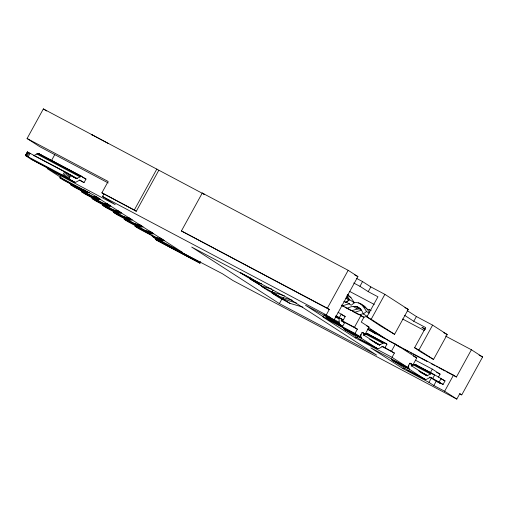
<?xml version="1.0" encoding="UTF-8"?>
<svg xmlns="http://www.w3.org/2000/svg" width="508" height="508" viewBox="0 0 508 508"><rect width="100%" height="100%" fill="white"/><g stroke="black" fill="none" stroke-linecap="round" stroke-linejoin="round"><path stroke-width="0.76" d="M341.427 318.592L341.541 320.618L344.646 322.701L342.69 326.257L339.312 323.882L338.995 318.408L336.76 316.649L343.243 320.084L345.199 316.535L338.055 312.306M360.921 334.264L360.959 337.255L361.69 338.499L377.273 348.551L378.638 348.653L382.778 346.405L394.379 353.06L392.036 357.321L407.626 367.373L409.969 363.106L412.89 364.992L416.795 357.886L395.37 344.068L367.855 329.495M363.347 332.721L363.639 334.95L379.228 344.995L384.365 342.729L386.931 344.189L384.975 347.739M408.648 365.042L408.686 368.027L409.416 369.278L425.005 379.324L426.364 379.425L430.511 377.177L443.084 384.461L445.04 380.905L432.708 373.704L415.417 364.547L414.052 364.446L411.213 366.084M411.074 363.493L411.372 365.722L426.955 375.774L431.349 373.602L432.708 373.704M108.229 182.956L39.745 146.691L27.083 138.532L43.364 108.909L204.21 194.304L202.26 193.046L181.419 230.962L329.286 309.48L326.288 314.928L334.08 319.957L357.918 276.593L348.177 270.313L202.26 193.046M84.036 182.607L79.896 180.016L75.749 182.264L74.39 182.162L31.153 159.271L25.4 155.492L27.635 152.044L65.9 172.244L76.34 178.606L81.477 176.339L85.992 179.051L84.036 182.607L79.197 180.042M25.438 155.569L27.356 151.936M25.4 155.492L27.635 152.044M25.686 155.594L26.27 155.873L28.226 152.317M26.27 155.873L27.115 156.299L29.07 152.743M27.115 156.299L28.169 156.845L30.124 153.295M51.403 160.738L54.826 154.521M89.44 192.259L88.043 192.411L85.401 191.757L63.786 180.308L59.887 177.794L60.541 176.613M28.169 156.845L62.757 175.165L64.713 171.609M62.757 175.165L63.945 175.8L65.9 172.244M74.39 182.162L65.183 176.473L67.139 172.923M66.389 177.152L68.339 173.596M67.475 177.775L69.431 174.219M68.383 178.308L70.333 174.752M69.031 178.708L70.987 175.152M70.606 184.702L92.221 196.151L94.863 196.806L96.26 196.653L100.152 199.168L98.755 199.32L96.12 198.666L74.498 187.217L70.606 184.702L71.253 183.521M92.031 198.52L113.652 209.969L116.294 210.623L117.685 210.471L121.583 212.979L120.186 213.138L117.545 212.484L95.929 201.035L92.031 198.52L92.685 197.339M158.814 170.263L136.277 211.258L101.892 192.824L108.147 181.451L27.083 138.532M445.497 336.048L471.399 349.764L482.6 356.984L461.759 394.894L459.81 393.637L456.813 399.091L233.064 280.613L222.352 273.704L158.153 240.157L152.114 236.258L182.378 252.286L94.126 195.383L63.862 179.362L47.104 168.554L115.202 204.616L102.54 196.45L103.842 194.081M102.749 205.429L124.365 216.878L127.006 217.532L128.403 217.38L132.296 219.888L130.905 220.047L128.264 219.386L106.642 207.943L102.749 205.429L103.397 204.248M124.181 219.246L145.796 230.696L148.438 231.35L149.835 231.197L153.727 233.705L152.33 233.864L149.695 233.204L128.073 221.761L124.181 219.246L124.828 218.065M136.277 211.258L134.328 210.001L156.864 169.012M200.565 261.931L199.955 263.188L199.561 262.865L200.209 261.684M292.144 300.209L279.203 296.443L268.072 290.551L261.258 286.156L272.066 291.884L273.044 290.106M279.368 303.613L191.7 247.085L288.982 298.602L376.65 355.124L279.368 303.613L282.004 298.818M302.857 307.118L289.916 303.352L278.79 297.459L271.971 293.065L282.778 298.787L283.432 297.605M329.286 309.48L327.336 308.223L348.177 270.313M343.243 320.084L339.344 317.576L341.3 314.02M362.547 281.572L370.827 286.912L384.88 294.348L408.254 309.423L394.57 334.315L380.784 326.168L366.871 316.954L377.946 296.799L368.217 291.649L359.943 286.309L362.547 281.572L356.299 278.263M368.217 291.649L370.827 286.912M360.959 315.462L363.88 317.348L361.277 322.085L369.068 327.108L365.157 334.22L362.236 332.334L359.893 336.601L355.022 333.458L357.365 329.19L354.444 327.311L360.959 315.462L341.325 305.067M394.57 334.315L371.189 319.24L384.88 294.348M391.458 351.174L395.37 344.068M416.395 316.541L432.606 325.126L447.218 334.543L433.534 359.435L421.208 352.235L414.598 347.726L425.679 327.571L413.791 321.278L416.395 316.541L407.181 310.598M433.534 359.435L418.922 350.012L432.606 325.126M430.333 372.669L432.289 369.119L415.614 360.286M456.813 399.091L444.64 391.236L433.832 385.515L428.962 382.372L431.305 378.111L429.235 377.012M432.702 378.517L434.658 374.961M433.832 385.515L436.175 381.248L431.305 378.111M438.455 377.101L440.08 374.142L432.289 369.119M439.191 381.946L441.141 378.397M444.64 391.236L453.498 375.126L389.706 341.351M446.615 371.818L456.419 377.012L471.399 349.764M354.374 302.781L349.504 299.644L346.323 302.082L351.193 305.225L354.374 302.781L350.939 297.612L347.631 294.602M343.878 301.365L345.827 302.622L349.002 300.177L346.831 296.907M346.761 308.515C354.165 304.66 360.216 305.708 363.36 313.925L366.541 311.487L369.138 313.157M33.649 155.753L37.497 153.549L38.862 153.645L82.099 176.543M363.48 335.305L366.325 333.673L367.684 333.775L384.981 342.932M339.039 323.12L305.549 305.295L322.593 316.287L325.368 315.309M360.959 337.255L323.139 317.138L355.289 337.864L357.365 337.128M408.686 368.027L370.872 347.91L403.015 368.637L404.4 368.148M342.348 305.829L349.739 303.613M352.139 310.579L357.315 309.029L360.382 308.972M354.54 312.293L361.188 310.305M359.696 314.757L363.398 313.646M363.595 317.265L367.29 316.16M354.178 302.514C360.737 301.854 366.566 307.264 369.564 312.687M31.153 159.271L32.518 159.366M102.933 203.06L105.575 203.714L106.972 203.562L110.871 206.07L109.474 206.229L106.832 205.575L85.217 194.126L81.318 191.611L102.933 203.06L106.832 205.575M135.084 223.787L137.719 224.441L139.116 224.288L143.015 226.797L141.618 226.955L138.976 226.295L117.361 214.852L113.462 212.338L135.084 223.787L138.976 226.295M156.508 237.604L159.15 238.258L160.547 238.106L164.446 240.614L163.049 240.773L160.407 240.113L138.792 228.67L134.893 226.155L156.508 237.604L160.407 240.113M59.887 177.794L81.509 189.243L84.144 189.897L88.043 192.411M367.094 309.334L369.252 309.696L371.158 310.712M271.666 288.944L262.452 286.41L250.05 278.936L262.452 286.41M254.66 281.381L258.134 282.346M240.443 272.739L246.647 276.739L257.454 282.461L261.582 283.731M272.066 291.884L284.391 295.77M282.778 298.787L296.602 303.136M343.662 328.092L344.392 329.343L359.975 339.395L377.889 348.755M391.395 358.87L392.125 360.121L407.708 370.167L425.621 379.527M199.955 263.188L157.874 240.906L155.378 239.166L155.029 237.42M240.5 272.701L250.977 278.238M347.497 294.697L348.85 295.389M354.59 274.834L357.918 276.593M404.876 307.632L408.254 309.423M353.695 283L359.943 286.309M443.782 332.721L447.218 334.543M479.095 355.13L482.6 356.984M425.317 329.063L421.913 327.266L425.196 329.381M402.59 318.999L424.275 330.479M349.726 291.452L374.263 304.444M366.871 316.954L371.189 319.24M342.151 305.841L343.548 306.578M344.951 307.321L346.354 308.064M347.758 308.807L351.263 310.661M352.666 311.404L358.972 314.75M360.375 315.487L363.88 317.348M414.598 347.726L418.922 350.012M366.319 325.653L369.068 327.108M38.246 153.448L81.477 176.339M52.095 161.106L53.48 161.836M59.703 165.132L61.087 165.868M64.548 167.697L65.932 168.434M67.316 169.164L68.701 169.894M74.924 173.19L78.384 175.025M82.531 177.222L85.992 179.051M37.497 153.549L80.734 176.441M341.306 314.471L345.199 316.535M36.659 153.943L79.896 176.841M181.419 230.962L327.336 308.223M396.894 345.491L401.091 347.713M404.597 349.567L408.8 351.796M410.197 352.533L411.601 353.276M412.998 354.019L419.303 357.359M420.7 358.096L427.006 361.436M431.209 363.658L434.708 365.512M436.112 366.255L437.509 366.998M438.912 367.741L445.211 371.075M413.36 356.064L416.795 357.886M33.985 155.594L77.222 178.492M70.612 175.324L76.886 178.651M336.105 315.855L339.344 317.576M71.711 176.105L76.587 178.689M335.293 316.103L338.703 317.906M335.477 316.3L338.887 318.103M101.892 192.824L134.328 210.001M335.585 316.598L338.995 318.408M335.617 316.998L339.026 318.802M367.068 333.572L386.931 344.189M341.122 320.256L354.444 327.311M366.325 333.673L383.616 342.83M341.357 320.719L357.365 329.19M341.916 321.253L344.646 322.701M365.481 334.067L382.778 343.23M361.918 332.499L365.157 334.22M436.62 372.307L440.08 374.142M102.54 196.45L326.288 314.928M31.769 159.468L75.006 182.366M328.041 316.351L330.086 317.436M333.502 319.24L338.963 322.136M334.08 319.957L324.244 314.858L327.165 316.744M369.729 339.382L380.105 344.875M372.853 341.376L379.774 345.04M326.066 316.255L326.339 317.011L339.312 323.882M374.383 342.43L379.476 345.078M381.8 346.392L394.379 353.06M326.339 317.011L339.769 324.371M342.69 326.257L326.796 317.5M414.801 364.344L432.092 373.507M414.052 364.446L431.349 373.602M440.5 378.504L445.04 380.905M322.593 316.287L355.022 333.458M413.214 364.846L430.511 374.002M409.645 363.277L412.89 364.992M343.935 328.854L361.232 338.01M344.392 329.343L361.69 338.499M359.975 339.395L377.273 348.551M418.846 370.891L427.838 375.653M419.202 371.418L427.501 375.812M421.672 372.923L427.203 375.85M355.289 337.864L392.036 357.321M443.084 384.461L436.601 381.025L440.5 383.54L436.175 381.248M459.664 393.783L461.759 394.894M391.668 359.626L408.959 368.783M392.125 360.121L409.416 369.278M407.708 370.167L425.005 379.324M403.015 368.637L428.962 382.372M155.105 238.411L198.342 261.303L199.561 262.865M155.378 239.166L198.615 262.065M155.835 239.662L199.072 262.553M362.433 305.302L364.973 306.654M63.945 175.8L65.183 176.473M108.388 143.554L91.396 134.417L92.031 134.969M404.578 315.335L413.791 321.278M347.288 295.256L350.939 297.612M358.54 302.787L361.785 304.883M369.252 309.696L370.554 310.534M361.08 304.14L363.061 306.248L366.96 308.762M345.757 298.088L349.002 300.177M357.086 306.559L359.683 308.235M359.918 308.737L361.213 309.575M355.283 306.254L359.175 308.762M353.422 306.514L357.315 309.029M363.36 313.925L367.259 316.44M43.364 108.909L46.571 110.979M453.498 375.126L456.419 377.012M368.465 327.654L389.039 340.919M370.23 329.165L384.842 338.582M367.817 328.828L375.78 333.966M432.283 373.926L433.584 374.764M367.684 333.775L369.634 335.026M415.417 364.547L417.366 365.804M250.635 278.066L257.778 282.619M272.402 292.062L279.203 296.443M283.115 298.971L289.916 303.352M38.862 153.645L41.993 155.664M94.863 196.806L98.755 199.32M105.575 203.714L109.474 206.229M116.294 210.623L120.186 213.138M127.006 217.532L130.905 220.047M137.719 224.441L141.618 226.955M148.438 231.35L152.33 233.864M159.15 238.258L163.049 240.773M82.779 189.725L86.671 192.24M93.491 196.634L97.39 199.149M104.21 203.543L108.102 206.058M114.922 210.452L118.821 212.966M125.635 217.361L129.534 219.875M136.354 224.269L140.246 226.784M147.066 231.178L150.965 233.693M157.785 238.087L161.677 240.601M81.509 189.243L85.401 191.757M92.221 196.151L96.12 198.666M113.652 209.969L117.545 212.484M124.365 216.878L128.264 219.386M145.796 230.696L149.695 233.204M27.394 152.013L27.75 152.26M363.061 306.248L366.541 311.487M346.932 295.764L349.504 299.644M344.964 301.327L345.827 302.622"/></g></svg>
